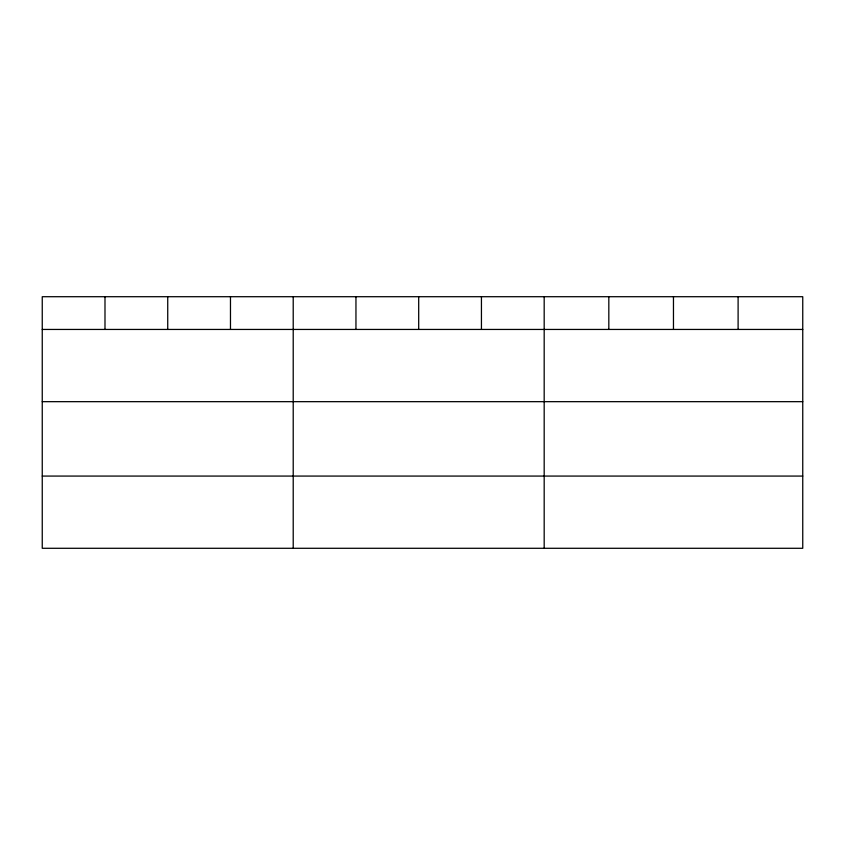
<?xml version="1.0" encoding="UTF-8"?>
<svg xmlns="http://www.w3.org/2000/svg" width="845" height="845" viewBox="0 0 845 845"><rect width="100%" height="100%" fill="white"/><g stroke="black" fill="none" stroke-linecap="round" stroke-linejoin="round"><path stroke-width="1.27" d="M802.75 401.671L802.75 296.711L42.25 296.711L42.25 548.289L802.75 548.289L802.75 401.671L42.25 401.671M42.25 329.444L802.75 329.444M42.25 476.073L802.75 476.073M738.107 296.711L738.107 329.444M673.465 296.711L673.465 329.444M608.822 296.711L608.822 329.444M544.18 296.711L544.18 548.289M481.439 296.711L481.439 329.444M418.697 296.711L418.697 329.444M355.956 296.711L355.956 329.444M293.215 296.711L293.215 548.289M230.474 296.711L230.474 329.444M167.732 296.711L167.732 329.444M104.991 296.711L104.991 329.444"/></g></svg>
